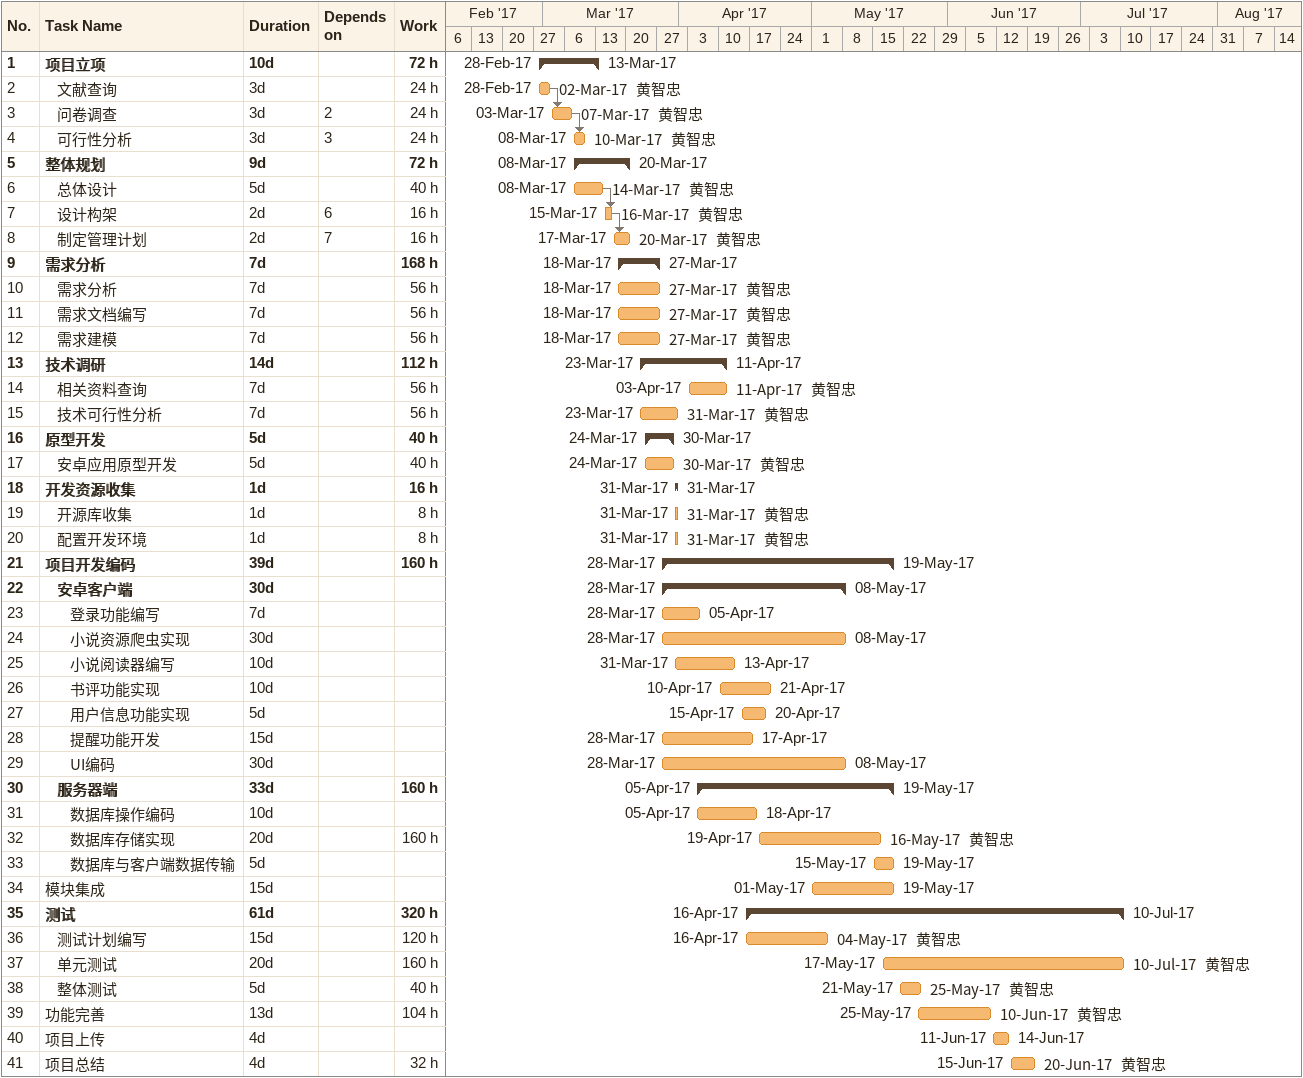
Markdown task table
| ID | Level | Task | Duration | Start | Finish | Predecessors | Resources | Work (h) |
|---|---|---|---|---|---|---|---|---|
| 1 | 1 | **项目立项** | 10d | 2017-02-28 | 2017-03-13 |  |  | 72 |
| 2 | 2 | 文献查询 | 3d | 2017-02-28 | 2017-03-02 |  | 黄智忠 | 24 |
| 3 | 2 | 问卷调查 | 3d | 2017-03-03 | 2017-03-07 | 2 | 黄智忠 | 24 |
| 4 | 2 | 可行性分析 | 3d | 2017-03-08 | 2017-03-10 | 3 | 黄智忠 | 24 |
| 5 | 1 | **整体规划** | 9d | 2017-03-08 | 2017-03-20 |  |  | 72 |
| 6 | 2 | 总体设计 | 5d | 2017-03-08 | 2017-03-14 |  | 黄智忠 | 40 |
| 7 | 2 | 设计构架 | 2d | 2017-03-15 | 2017-03-16 | 6 | 黄智忠 | 16 |
| 8 | 2 | 制定管理计划 | 2d | 2017-03-17 | 2017-03-20 | 7 | 黄智忠 | 16 |
| 9 | 1 | **需求分析** | 7d | 2017-03-18 | 2017-03-27 |  |  | 168 |
| 10 | 2 | 需求分析 | 7d | 2017-03-18 | 2017-03-27 |  | 黄智忠 | 56 |
| 11 | 2 | 需求文档编写 | 7d | 2017-03-18 | 2017-03-27 |  | 黄智忠 | 56 |
| 12 | 2 | 需求建模 | 7d | 2017-03-18 | 2017-03-27 |  | 黄智忠 | 56 |
| 13 | 1 | **技术调研** | 14d | 2017-03-23 | 2017-04-11 |  |  | 112 |
| 14 | 2 | 相关资料查询 | 7d | 2017-04-03 | 2017-04-11 |  | 黄智忠 | 56 |
| 15 | 2 | 技术可行性分析 | 7d | 2017-03-23 | 2017-03-31 |  | 黄智忠 | 56 |
| 16 | 1 | **原型开发** | 5d | 2017-03-24 | 2017-03-30 |  |  | 40 |
| 17 | 2 | 安卓应用原型开发 | 5d | 2017-03-24 | 2017-03-30 |  | 黄智忠 | 40 |
| 18 | 1 | **开发资源收集** | 1d | 2017-03-31 | 2017-03-31 |  |  | 16 |
| 19 | 2 | 开源库收集 | 1d | 2017-03-31 | 2017-03-31 |  | 黄智忠 | 8 |
| 20 | 2 | 配置开发环境 | 1d | 2017-03-31 | 2017-03-31 |  | 黄智忠 | 8 |
| 21 | 1 | **项目开发编码** | 39d | 2017-03-28 | 2017-05-19 |  |  | 160 |
| 22 | 2 | **安卓客户端** | 30d | 2017-03-28 | 2017-05-08 |  |  |  |
| 23 | 3 | 登录功能编写 | 7d | 2017-03-28 | 2017-04-05 |  |  |  |
| 24 | 3 | 小说资源爬虫实现 | 30d | 2017-03-28 | 2017-05-08 |  |  |  |
| 25 | 3 | 小说阅读器编写 | 10d | 2017-03-31 | 2017-04-13 |  |  |  |
| 26 | 3 | 书评功能实现 | 10d | 2017-04-10 | 2017-04-21 |  |  |  |
| 27 | 3 | 用户信息功能实现 | 5d | 2017-04-15 | 2017-04-20 |  |  |  |
| 28 | 3 | 提醒功能开发 | 15d | 2017-03-28 | 2017-04-17 |  |  |  |
| 29 | 3 | UI编码 | 30d | 2017-03-28 | 2017-05-08 |  |  |  |
| 30 | 2 | **服务器端** | 33d | 2017-04-05 | 2017-05-19 |  |  | 160 |
| 31 | 3 | 数据库操作编码 | 10d | 2017-04-05 | 2017-04-18 |  |  |  |
| 32 | 3 | 数据库存储实现 | 20d | 2017-04-19 | 2017-05-16 |  | 黄智忠 | 160 |
| 33 | 3 | 数据库与客户端数据传输 | 5d | 2017-05-15 | 2017-05-19 |  |  |  |
| 34 | 1 | 模块集成 | 15d | 2017-05-01 | 2017-05-19 |  |  |  |
| 35 | 1 | **测试** | 61d | 2017-04-16 | 2017-07-10 |  |  | 320 |
| 36 | 2 | 测试计划编写 | 15d | 2017-04-16 | 2017-05-04 |  | 黄智忠 | 120 |
| 37 | 2 | 单元测试 | 20d | 2017-05-17 | 2017-07-10 |  | 黄智忠 | 160 |
| 38 | 2 | 整体测试 | 5d | 2017-05-21 | 2017-05-25 |  | 黄智忠 | 40 |
| 39 | 1 | 功能完善 | 13d | 2017-05-25 | 2017-06-10 |  | 黄智忠 | 104 |
| 40 | 1 | 项目上传 | 4d | 2017-06-11 | 2017-06-14 |  |  |  |
| 41 | 1 | 项目总结 | 4d | 2017-06-15 | 2017-06-20 |  | 黄智忠 | 32 |
